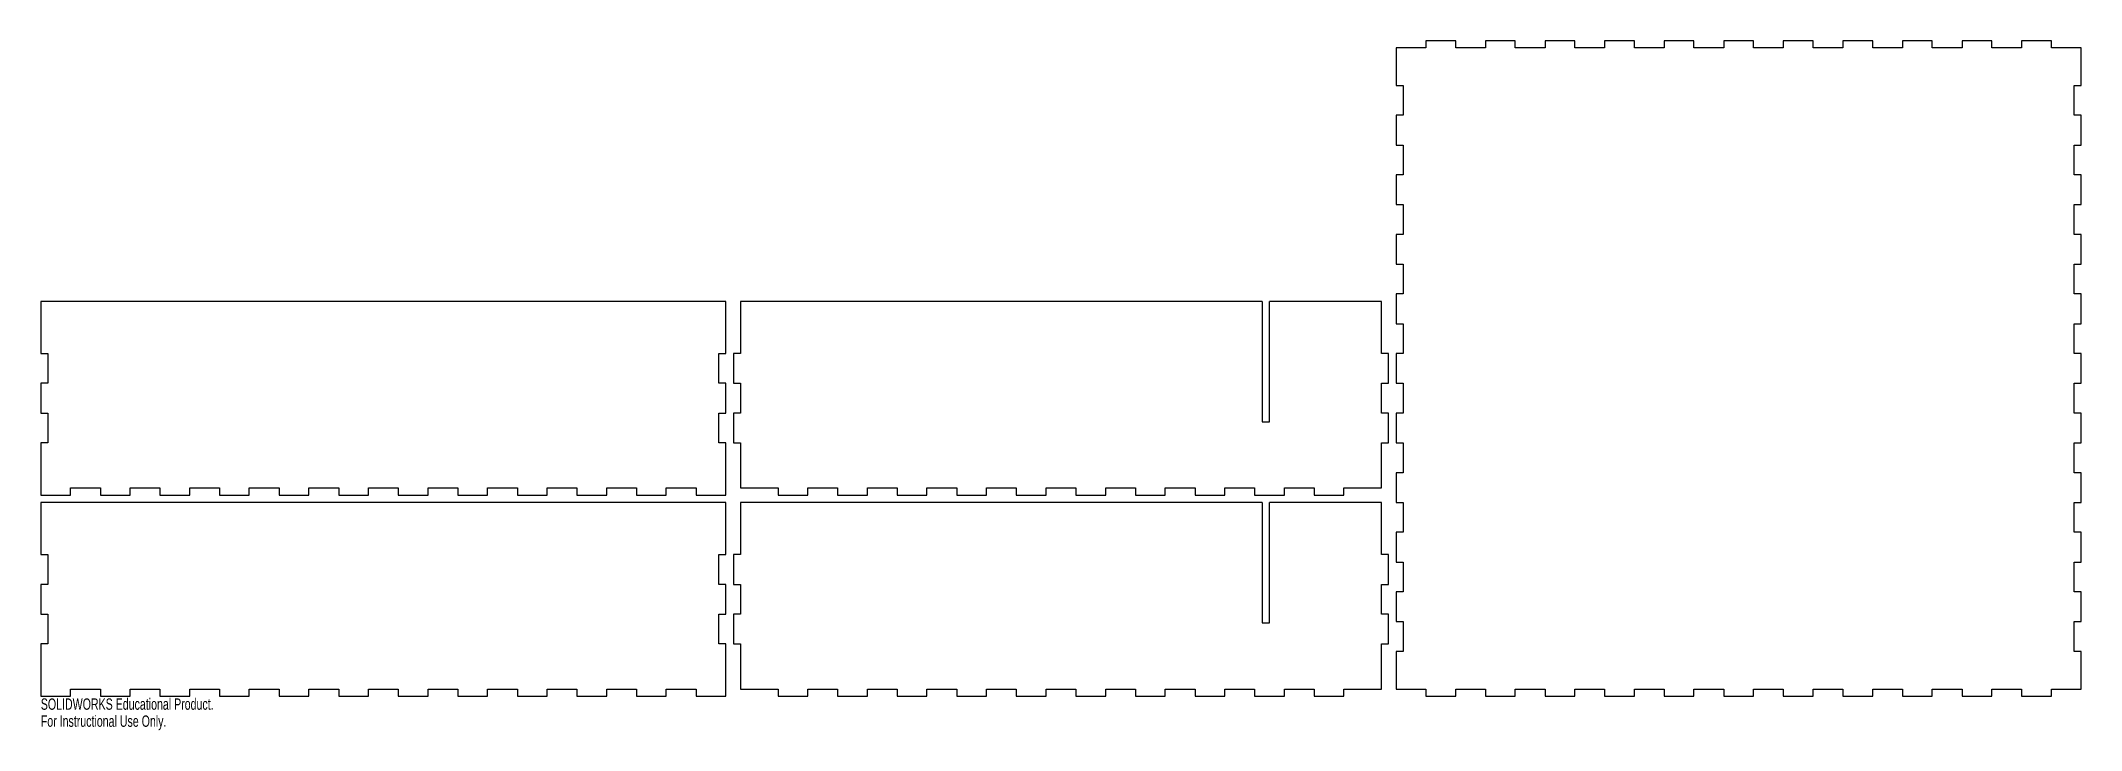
# Model space of a CAD drawing. Header units: inches. Extents: x 0 to 34.2, y -0.4 to 11.1.
import ezdxf

# ---------------------------------------------------------------- set-up
doc = ezdxf.new("R2010")
doc.units = ezdxf.units.IN
doc.header["$MEASUREMENT"] = 0
doc.styles.add('SLDTEXTSTYLE0', font='TXT', dxfattribs={"width": 0.7})

msp = doc.modelspace()

# ---------------------------------------------------------------- linework, layer by layer
at = {"color": 7, "linetype": 'Continuous', "lineweight": 25}
for p, q in [((22.75, 11.007), (22.75, 10.375)), ((23.25, 11.007), (22.75, 11.007)), ((23.25, 11.125), (23.25, 11.007)), ((23.75, 11.125), (23.25, 11.125)), ((23.75, 11.007), (23.75, 11.125)), ((24.25, 11.007), (23.75, 11.007)), ((24.25, 11.125), (24.25, 11.007)), ((24.75, 11.125), (24.25, 11.125)), ((24.75, 11.007), (24.75, 11.125)), ((25.25, 11.007), (24.75, 11.007)), ((25.25, 11.125), (25.25, 11.007)), ((25.75, 11.125), (25.25, 11.125)), ((25.75, 11.007), (25.75, 11.125)), ((26.25, 11.007), (25.75, 11.007)), ((26.25, 11.125), (26.25, 11.007)), ((26.75, 11.125), (26.25, 11.125)), ((26.75, 11.007), (26.75, 11.125)), ((27.25, 11.007), (26.75, 11.007)), ((27.25, 11.125), (27.25, 11.007)), ((27.75, 11.125), (27.25, 11.125)), ((27.75, 11.007), (27.75, 11.125)), ((28.25, 11.007), (27.75, 11.007)), ((28.25, 11.125), (28.25, 11.007)), ((28.75, 11.125), (28.25, 11.125)), ((28.75, 11.007), (28.75, 11.125)), ((29.25, 11.007), (28.75, 11.007)), ((29.25, 11.125), (29.25, 11.007)), ((29.75, 11.125), (29.25, 11.125)), ((29.75, 11.007), (29.75, 11.125)), ((30.25, 11.007), (29.75, 11.007)), ((30.25, 11.125), (30.25, 11.007)), ((30.75, 11.125), (30.25, 11.125)), ((30.75, 11.007), (30.75, 11.125)), ((31.25, 11.007), (30.75, 11.007)), ((31.25, 11.125), (31.25, 11.007)), ((31.75, 11.125), (31.25, 11.125)), ((31.75, 11.007), (31.75, 11.125)), ((32.25, 11.007), (31.75, 11.007)), ((32.25, 11.125), (32.25, 11.007)), ((32.75, 11.125), (32.25, 11.125)), ((32.75, 11.007), (32.75, 11.125)), ((33.25, 11.007), (32.75, 11.007)), ((33.25, 11.125), (33.25, 11.007)), ((33.75, 11.125), (33.25, 11.125)), ((33.75, 11.007), (33.75, 11.125)), ((34.25, 11.007), (33.75, 11.007)), ((34.25, 10.375), (34.25, 11.007)), ((22.75, 10.375), (22.868, 10.375)), ((22.868, 10.375), (22.868, 9.875)), ((34.132, 10.375), (34.25, 10.375)), ((34.132, 9.875), (34.132, 10.375)), ((22.75, 9.875), (22.75, 9.375)), ((22.868, 9.875), (22.75, 9.875)), ((34.25, 9.875), (34.132, 9.875)), ((34.25, 9.375), (34.25, 9.875)), ((22.75, 9.375), (22.868, 9.375)), ((22.868, 9.375), (22.868, 8.875)), ((34.132, 9.375), (34.25, 9.375)), ((34.132, 8.875), (34.132, 9.375)), ((22.75, 8.875), (22.75, 8.375)), ((22.868, 8.875), (22.75, 8.875)), ((34.25, 8.875), (34.132, 8.875)), ((34.25, 8.375), (34.25, 8.875)), ((22.75, 8.375), (22.868, 8.375)), ((22.868, 8.375), (22.868, 7.875)), ((34.132, 8.375), (34.25, 8.375)), ((34.132, 7.875), (34.132, 8.375)), ((22.75, 7.875), (22.75, 7.375)), ((22.868, 7.875), (22.75, 7.875)), ((34.25, 7.875), (34.132, 7.875)), ((34.25, 7.375), (34.25, 7.875)), ((22.75, 7.375), (22.868, 7.375)), ((22.868, 7.375), (22.868, 6.875)), ((34.132, 7.375), (34.25, 7.375)), ((34.132, 6.875), (34.132, 7.375)), ((22.75, 6.875), (22.75, 6.375)), ((22.868, 6.875), (22.75, 6.875)), ((34.25, 6.875), (34.132, 6.875)), ((34.25, 6.375), (34.25, 6.875)), ((0, 6.75), (0, 5.875)), ((11.5, 6.75), (0, 6.75)), ((11.5, 5.875), (11.5, 6.75)), ((11.743, 6.75), (11.743, 5.875)), ((20.5, 6.75), (11.743, 6.75)), ((20.5, 6.75), (20.5, 4.73)), ((20.625, 4.73), (20.625, 6.75)), ((22.507, 6.75), (20.625, 6.75)), ((22.507, 5.875), (22.507, 6.75)), ((22.75, 6.375), (22.868, 6.375)), ((22.868, 6.375), (22.868, 5.875)), ((34.132, 6.375), (34.25, 6.375)), ((34.132, 5.875), (34.132, 6.375)), ((0, 5.875), (0.118, 5.875)), ((0.118, 5.875), (0.118, 5.375)), ((11.382, 5.875), (11.5, 5.875)), ((11.382, 5.375), (11.382, 5.875)), ((11.625, 5.875), (11.625, 5.375)), ((11.743, 5.875), (11.625, 5.875)), ((22.625, 5.875), (22.507, 5.875)), ((22.625, 5.375), (22.625, 5.875)), ((22.75, 5.875), (22.75, 5.375)), ((22.868, 5.875), (22.75, 5.875)), ((34.25, 5.875), (34.132, 5.875)), ((34.25, 5.375), (34.25, 5.875)), ((0, 5.375), (0, 4.875)), ((0.118, 5.375), (0, 5.375)), ((11.5, 5.375), (11.382, 5.375)), ((11.5, 4.875), (11.5, 5.375)), ((11.625, 5.375), (11.743, 5.375)), ((11.743, 5.375), (11.743, 4.875)), ((22.507, 5.375), (22.625, 5.375)), ((22.507, 4.875), (22.507, 5.375)), ((22.75, 5.375), (22.868, 5.375)), ((22.868, 5.375), (22.868, 4.875)), ((34.132, 5.375), (34.25, 5.375)), ((34.132, 4.875), (34.132, 5.375)), ((0, 4.875), (0.118, 4.875)), ((0.118, 4.875), (0.118, 4.375)), ((11.382, 4.875), (11.5, 4.875)), ((11.382, 4.375), (11.382, 4.875)), ((11.625, 4.875), (11.625, 4.375)), ((11.743, 4.875), (11.625, 4.875)), ((22.625, 4.875), (22.507, 4.875)), ((22.625, 4.375), (22.625, 4.875)), ((22.75, 4.875), (22.75, 4.375)), ((22.868, 4.875), (22.75, 4.875)), ((34.25, 4.875), (34.132, 4.875)), ((34.25, 4.375), (34.25, 4.875)), ((20.5, 4.73), (20.625, 4.73)), ((0, 4.375), (0, 3.5)), ((0.118, 4.375), (0, 4.375)), ((11.5, 4.375), (11.382, 4.375)), ((11.5, 3.5), (11.5, 4.375)), ((11.625, 4.375), (11.743, 4.375)), ((11.743, 4.375), (11.743, 3.618)), ((22.507, 4.375), (22.625, 4.375)), ((22.507, 3.618), (22.507, 4.375)), ((22.75, 4.375), (22.868, 4.375)), ((22.868, 4.375), (22.868, 3.875)), ((34.132, 4.375), (34.25, 4.375)), ((34.132, 3.875), (34.132, 4.375)), ((22.75, 3.875), (22.75, 3.375)), ((22.868, 3.875), (22.75, 3.875)), ((34.25, 3.875), (34.132, 3.875)), ((34.25, 3.375), (34.25, 3.875)), ((0, 3.5), (0.5, 3.5)), ((0.5, 3.618), (1, 3.618)), ((0.5, 3.5), (0.5, 3.618)), ((1, 3.618), (1, 3.5)), ((1, 3.5), (1.5, 3.5)), ((1.5, 3.618), (2, 3.618)), ((1.5, 3.5), (1.5, 3.618)), ((2, 3.618), (2, 3.5)), ((2, 3.5), (2.5, 3.5)), ((2.5, 3.618), (3, 3.618)), ((2.5, 3.5), (2.5, 3.618)), ((3, 3.618), (3, 3.5)), ((3, 3.5), (3.5, 3.5)), ((3.5, 3.618), (4, 3.618)), ((3.5, 3.5), (3.5, 3.618)), ((4, 3.618), (4, 3.5)), ((4, 3.5), (4.5, 3.5)), ((4.5, 3.618), (5, 3.618)), ((4.5, 3.5), (4.5, 3.618)), ((5, 3.618), (5, 3.5)), ((5, 3.5), (5.5, 3.5)), ((5.5, 3.618), (6, 3.618)), ((5.5, 3.5), (5.5, 3.618)), ((6, 3.618), (6, 3.5)), ((6, 3.5), (6.5, 3.5)), ((6.5, 3.618), (7, 3.618)), ((6.5, 3.5), (6.5, 3.618)), ((7, 3.618), (7, 3.5)), ((7, 3.5), (7.5, 3.5)), ((7.5, 3.618), (8, 3.618)), ((7.5, 3.5), (7.5, 3.618)), ((8, 3.618), (8, 3.5)), ((8, 3.5), (8.5, 3.5)), ((8.5, 3.618), (9, 3.618)), ((8.5, 3.5), (8.5, 3.618)), ((9, 3.618), (9, 3.5)), ((9, 3.5), (9.5, 3.5)), ((9.5, 3.618), (10, 3.618)), ((9.5, 3.5), (9.5, 3.618)), ((10, 3.618), (10, 3.5)), ((10, 3.5), (10.5, 3.5)), ((10.5, 3.618), (11, 3.618)), ((10.5, 3.5), (10.5, 3.618)), ((11, 3.618), (11, 3.5)), ((11, 3.5), (11.5, 3.5)), ((11.743, 3.618), (12.375, 3.618)), ((12.375, 3.618), (12.375, 3.5)), ((12.375, 3.5), (12.875, 3.5)), ((12.875, 3.618), (13.375, 3.618)), ((12.875, 3.5), (12.875, 3.618)), ((13.375, 3.618), (13.375, 3.5)), ((13.375, 3.5), (13.875, 3.5)), ((13.875, 3.618), (14.375, 3.618)), ((13.875, 3.5), (13.875, 3.618)), ((14.375, 3.618), (14.375, 3.5)), ((14.375, 3.5), (14.875, 3.5)), ((14.875, 3.618), (15.375, 3.618)), ((14.875, 3.5), (14.875, 3.618)), ((15.375, 3.618), (15.375, 3.5)), ((15.375, 3.5), (15.875, 3.5)), ((15.875, 3.618), (16.375, 3.618)), ((15.875, 3.5), (15.875, 3.618)), ((16.375, 3.618), (16.375, 3.5)), ((16.375, 3.5), (16.875, 3.5)), ((16.875, 3.618), (17.375, 3.618)), ((16.875, 3.5), (16.875, 3.618)), ((17.375, 3.618), (17.375, 3.5)), ((17.375, 3.5), (17.875, 3.5)), ((17.875, 3.618), (18.375, 3.618)), ((17.875, 3.5), (17.875, 3.618)), ((18.375, 3.618), (18.375, 3.5)), ((18.375, 3.5), (18.875, 3.5)), ((18.875, 3.618), (19.375, 3.618)), ((18.875, 3.5), (18.875, 3.618)), ((19.375, 3.618), (19.375, 3.5)), ((19.375, 3.5), (19.875, 3.5)), ((19.875, 3.618), (20.375, 3.618)), ((19.875, 3.5), (19.875, 3.618)), ((20.375, 3.618), (20.375, 3.5)), ((20.375, 3.5), (20.875, 3.5)), ((20.875, 3.618), (21.375, 3.618)), ((20.875, 3.5), (20.875, 3.618)), ((21.375, 3.618), (21.375, 3.5)), ((21.375, 3.5), (21.875, 3.5)), ((21.875, 3.618), (22.507, 3.618)), ((21.875, 3.5), (21.875, 3.618)), ((0, 3.375), (0, 2.5)), ((11.5, 3.375), (0, 3.375)), ((11.5, 2.5), (11.5, 3.375)), ((11.743, 3.375), (11.743, 2.5)), ((20.5, 3.375), (11.743, 3.375)), ((20.5, 3.375), (20.5, 1.355)), ((20.625, 1.355), (20.625, 3.375)), ((22.507, 3.375), (20.625, 3.375)), ((22.507, 2.5), (22.507, 3.375)), ((22.75, 3.375), (22.868, 3.375)), ((22.868, 3.375), (22.868, 2.875)), ((34.132, 3.375), (34.25, 3.375)), ((34.132, 2.875), (34.132, 3.375)), ((22.75, 2.875), (22.75, 2.375)), ((22.868, 2.875), (22.75, 2.875)), ((34.25, 2.875), (34.132, 2.875)), ((34.25, 2.375), (34.25, 2.875)), ((0, 2.5), (0.118, 2.5)), ((0.118, 2.5), (0.118, 2)), ((11.382, 2.5), (11.5, 2.5)), ((11.382, 2), (11.382, 2.5)), ((11.625, 2.5), (11.625, 2)), ((11.743, 2.5), (11.625, 2.5)), ((22.625, 2.5), (22.507, 2.5)), ((22.625, 2), (22.625, 2.5)), ((22.75, 2.375), (22.868, 2.375)), ((22.868, 2.375), (22.868, 1.875)), ((34.132, 2.375), (34.25, 2.375)), ((34.132, 1.875), (34.132, 2.375)), ((0, 2), (0, 1.5)), ((0.118, 2), (0, 2)), ((11.5, 2), (11.382, 2)), ((11.5, 1.5), (11.5, 2)), ((11.625, 2), (11.743, 2)), ((11.743, 2), (11.743, 1.5)), ((22.507, 2), (22.625, 2)), ((22.507, 1.5), (22.507, 2)), ((22.75, 1.875), (22.75, 1.375)), ((22.868, 1.875), (22.75, 1.875)), ((34.25, 1.875), (34.132, 1.875)), ((34.25, 1.375), (34.25, 1.875)), ((0, 1.5), (0.118, 1.5)), ((0.118, 1.5), (0.118, 1)), ((11.382, 1), (11.382, 1.5)), ((11.382, 1.5), (11.5, 1.5)), ((11.625, 1.5), (11.625, 1)), ((11.743, 1.5), (11.625, 1.5)), ((22.625, 1.5), (22.507, 1.5)), ((22.625, 1), (22.625, 1.5)), ((22.75, 1.375), (22.868, 1.375)), ((22.868, 1.375), (22.868, 0.875)), ((34.132, 1.375), (34.25, 1.375)), ((34.132, 0.875), (34.132, 1.375)), ((20.5, 1.355), (20.625, 1.355)), ((0, 1), (0, 0.125)), ((0.118, 1), (0, 1)), ((11.5, 1), (11.382, 1)), ((11.5, 0.125), (11.5, 1)), ((11.625, 1), (11.743, 1)), ((11.743, 1), (11.743, 0.243)), ((22.507, 1), (22.625, 1)), ((22.507, 0.243), (22.507, 1)), ((22.75, 0.875), (22.75, 0.243)), ((22.868, 0.875), (22.75, 0.875)), ((34.25, 0.875), (34.132, 0.875)), ((34.25, 0.243), (34.25, 0.875)), ((0, 0.125), (0.5, 0.125)), ((0.5, 0.243), (1, 0.243)), ((0.5, 0.125), (0.5, 0.243)), ((1, 0.243), (1, 0.125)), ((1, 0.125), (1.5, 0.125)), ((1.5, 0.243), (2, 0.243)), ((1.5, 0.125), (1.5, 0.243)), ((2, 0.243), (2, 0.125)), ((2, 0.125), (2.5, 0.125)), ((2.5, 0.243), (3, 0.243)), ((2.5, 0.125), (2.5, 0.243)), ((3, 0.243), (3, 0.125)), ((3, 0.125), (3.5, 0.125)), ((3.5, 0.243), (4, 0.243)), ((3.5, 0.125), (3.5, 0.243)), ((4, 0.243), (4, 0.125)), ((4, 0.125), (4.5, 0.125)), ((4.5, 0.243), (5, 0.243)), ((4.5, 0.125), (4.5, 0.243)), ((5, 0.243), (5, 0.125)), ((5, 0.125), (5.5, 0.125)), ((5.5, 0.125), (5.5, 0.243)), ((5.5, 0.243), (6, 0.243)), ((6, 0.243), (6, 0.125)), ((6, 0.125), (6.5, 0.125)), ((6.5, 0.243), (7, 0.243)), ((6.5, 0.125), (6.5, 0.243)), ((7, 0.243), (7, 0.125)), ((7, 0.125), (7.5, 0.125)), ((7.5, 0.243), (8, 0.243)), ((7.5, 0.125), (7.5, 0.243)), ((8, 0.243), (8, 0.125)), ((8, 0.125), (8.5, 0.125)), ((8.5, 0.243), (9, 0.243)), ((8.5, 0.125), (8.5, 0.243)), ((9, 0.243), (9, 0.125)), ((9, 0.125), (9.5, 0.125)), ((9.5, 0.243), (10, 0.243)), ((9.5, 0.125), (9.5, 0.243)), ((10, 0.243), (10, 0.125)), ((10, 0.125), (10.5, 0.125)), ((10.5, 0.243), (11, 0.243)), ((10.5, 0.125), (10.5, 0.243)), ((11, 0.243), (11, 0.125)), ((11, 0.125), (11.5, 0.125)), ((11.743, 0.243), (12.375, 0.243)), ((12.375, 0.243), (12.375, 0.125)), ((12.375, 0.125), (12.875, 0.125)), ((12.875, 0.243), (13.375, 0.243)), ((12.875, 0.125), (12.875, 0.243)), ((13.375, 0.243), (13.375, 0.125)), ((13.375, 0.125), (13.875, 0.125)), ((13.875, 0.243), (14.375, 0.243)), ((13.875, 0.125), (13.875, 0.243)), ((14.375, 0.243), (14.375, 0.125)), ((14.375, 0.125), (14.875, 0.125)), ((14.875, 0.243), (15.375, 0.243)), ((14.875, 0.125), (14.875, 0.243)), ((15.375, 0.243), (15.375, 0.125)), ((15.375, 0.125), (15.875, 0.125)), ((15.875, 0.243), (16.375, 0.243)), ((15.875, 0.125), (15.875, 0.243)), ((16.375, 0.243), (16.375, 0.125)), ((16.375, 0.125), (16.875, 0.125)), ((16.875, 0.243), (17.375, 0.243)), ((16.875, 0.125), (16.875, 0.243)), ((17.375, 0.243), (17.375, 0.125)), ((17.375, 0.125), (17.875, 0.125)), ((17.875, 0.243), (18.375, 0.243)), ((17.875, 0.125), (17.875, 0.243)), ((18.375, 0.243), (18.375, 0.125)), ((18.375, 0.125), (18.875, 0.125)), ((18.875, 0.243), (19.375, 0.243)), ((18.875, 0.125), (18.875, 0.243)), ((19.375, 0.243), (19.375, 0.125)), ((19.375, 0.125), (19.875, 0.125)), ((19.875, 0.243), (20.375, 0.243)), ((19.875, 0.125), (19.875, 0.243)), ((20.375, 0.243), (20.375, 0.125)), ((20.375, 0.125), (20.875, 0.125)), ((20.875, 0.243), (21.375, 0.243)), ((20.875, 0.125), (20.875, 0.243)), ((21.375, 0.243), (21.375, 0.125)), ((21.375, 0.125), (21.875, 0.125)), ((21.875, 0.243), (22.507, 0.243)), ((21.875, 0.125), (21.875, 0.243)), ((22.75, 0.243), (23.25, 0.243)), ((23.25, 0.243), (23.25, 0.125)), ((23.25, 0.125), (23.75, 0.125)), ((23.75, 0.243), (24.25, 0.243)), ((23.75, 0.125), (23.75, 0.243)), ((24.25, 0.243), (24.25, 0.125)), ((24.25, 0.125), (24.75, 0.125)), ((24.75, 0.243), (25.25, 0.243)), ((24.75, 0.125), (24.75, 0.243)), ((25.25, 0.243), (25.25, 0.125)), ((25.25, 0.125), (25.75, 0.125)), ((25.75, 0.243), (26.25, 0.243)), ((25.75, 0.125), (25.75, 0.243)), ((26.25, 0.243), (26.25, 0.125)), ((26.25, 0.125), (26.75, 0.125)), ((26.75, 0.243), (27.25, 0.243)), ((26.75, 0.125), (26.75, 0.243)), ((27.25, 0.243), (27.25, 0.125)), ((27.25, 0.125), (27.75, 0.125)), ((27.75, 0.243), (28.25, 0.243)), ((27.75, 0.125), (27.75, 0.243)), ((28.25, 0.243), (28.25, 0.125)), ((28.25, 0.125), (28.75, 0.125)), ((28.75, 0.243), (29.25, 0.243)), ((28.75, 0.125), (28.75, 0.243)), ((29.25, 0.243), (29.25, 0.125)), ((29.25, 0.125), (29.75, 0.125)), ((29.75, 0.243), (30.25, 0.243)), ((29.75, 0.125), (29.75, 0.243)), ((30.25, 0.243), (30.25, 0.125)), ((30.25, 0.125), (30.75, 0.125)), ((30.75, 0.243), (31.25, 0.243)), ((30.75, 0.125), (30.75, 0.243)), ((31.25, 0.243), (31.25, 0.125)), ((31.25, 0.125), (31.75, 0.125)), ((31.75, 0.243), (32.25, 0.243)), ((31.75, 0.125), (31.75, 0.243)), ((32.25, 0.243), (32.25, 0.125)), ((32.25, 0.125), (32.75, 0.125)), ((32.75, 0.243), (33.25, 0.243)), ((32.75, 0.125), (32.75, 0.243)), ((33.25, 0.243), (33.25, 0.125)), ((33.25, 0.125), (33.75, 0.125)), ((33.75, 0.243), (34.25, 0.243)), ((33.75, 0.125), (33.75, 0.243))]:
    msp.add_line(p, q, dxfattribs=at)

# ---------------------------------------------------------------- texts
at = {"color": 7, "linetype": 'Continuous', "char_height": 0.1903, "attachment_point": 1, "style": 'SLDTEXTSTYLE0'}
for s, insert in [('SOLIDWORKS Educational Product.', (0, 0.085)), ('For Instructional Use Only.', (0, -0.201))]:
    msp.add_mtext(s, dxfattribs=dict(at, insert=insert))

doc.saveas('drawing.dxf')
